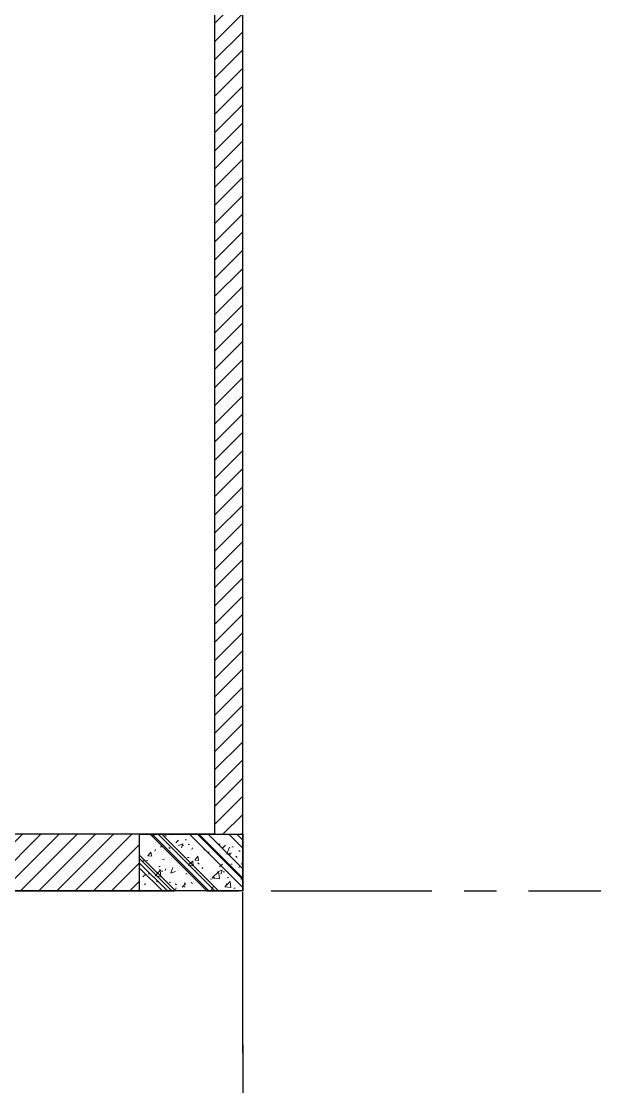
# Model space of a CAD drawing. Header units: millimetres. Extents: x -529861 to -223882, y -171969 to 61504.
# Drawn here: x -425392 to -423142, y -134237 to -130099 of the extents above; entities that cross this region are included whole.
import ezdxf

# ---------------------------------------------------------------- set-up
doc = ezdxf.new("R2010")
doc.units = ezdxf.units.MM
doc.header["$LTSCALE"] = 5000
doc.linetypes.add('CENTER', pattern=[2, 1.25, -0.25, 0.25, -0.25])
doc.layers.get('Defpoints').update_dxf_attribs({"color": 143})
for name, color, linetype, lineweight in [('A-WALL-CUT-1', 10, 'Continuous', 25), ('A-WALL-PATT-1', 8, 'Continuous', 5), ('KC-COT-HATCH', 13, 'Continuous', 15), ('KC-COT-NETCAT', 2, 'Continuous', 30), ('S-COLS-CUT', 1, 'Continuous', 25), ('S-COLS-PROJECTION', 7, 'Continuous', 9), ('S-COLS-PROJECTION-1', 7, 'Continuous', 25), ('S-COLS-PROJECTION-2', 7, 'Continuous', 5)]:
    doc.layers.add(name, color=color, linetype=linetype, lineweight=lineweight)
for name, color, linetype in [('KC ICC-COTVACH', 3, 'Continuous'), ('KCS_AXIS', 18, 'CENTER'), ('KCS_BORDER', 3, 'Continuous'), ('KCS_DIM', 1, 'Continuous')]:
    doc.layers.add(name, color=color, linetype=linetype)
doc.styles.add('s-text', font='vnsimli.shx', dxfattribs={"width": 0.7})
doc.dimstyles.new('1-100s', dxfattribs={"dimtxt": 200, "dimasz": 100, "dimexe": 60, "dimexo": 0, "dimgap": 50, "dimtad": 1, "dimdec": 0, "dimzin": 0, "dimdsep": 46, "dimtxsty": 's-text', "dimblk1": 'ARCHTICK', "dimblk2": 'ARCHTICK', "dimsah": 1, "dimcen": 80, "dimdle": 60, "dimclrd": 9, "dimclre": 9, "dimclrt": 2, "dimadec": 0, "dimazin": 0, "dimtfac": 0.0001, "dimtdec": 0, "dimtix": 1, "dimtmove": 1, "dimatfit": 3, "dimldrblk": 'ARCHTICK', "dimfxl": 200, "dimtolj": 1, "dimtzin": 0, "dimarcsym": 0})
pattern_1 = [(45, (-431142.4459129687, -134486.6469208683), (-35.35533905932738, 35.35533905932738), [])]

# ---------------------------------------------------------------- blocks, each defined once
blk = doc.blocks.new('HBH_STR_COLUMN_REC - 220x400mm-1335057-MẶT BẰNG ĐỊNH VỊ CỬA TẦNG 3')
at = {"layer": 'S-COLS-CUT'}
for p, q in [((-110.0000000000001, 200), (109.9999999999998, 200)), ((-110.0000000000001, -199.9999999999999), (-110.0000000000001, 200)), ((109.9999999999998, 200), (109.9999999999998, -199.9999999999999)), ((109.9999999999998, -199.9999999999999), (-110.0000000000001, -199.9999999999999))]:
    blk.add_line(p, q, dxfattribs=at)
blk = doc.blocks.new('_ArchTick')
at = {"color": 0, "linetype": 'ByBlock', "const_width": 0.15}
blk.add_lwpolyline([(-0.5, -0.5), (0.5, 0.5)], dxfattribs=at)
blk = doc.blocks.new('*D1159')
at = {"layer": 'Defpoints', "color": 0, "ltscale": 1500, "transparency": 16777216}
for p in [(-30105.34346586285, -46735.67500054729), (-23605.34346586303, -46735.67500054729), (-23605.34346586303, -48211.66461847498)]:
    blk.add_point(p, dxfattribs=at)
at = {"layer": 'KCS_DIM', "color": 9, "lineweight": -2, "ltscale": 1500, "transparency": 16777216}
for p, q in [((-30105.34346586285, -46735.67500054729), (-30105.34346586285, -48271.66461847498)), ((-23605.34346586303, -46735.67500054729), (-23605.34346586303, -48271.66461847498)), ((-30165.34346586285, -48211.66461847498), (-23545.34346586303, -48211.66461847498))]:
    blk.add_line(p, q, dxfattribs=at)
at = {"layer": 'KCS_DIM', "color": 9, "lineweight": -2, "ltscale": 1500, "transparency": 16777216, "xscale": 100, "yscale": 100, "zscale": 100, "rotation": 180}
blk.add_blockref('_ArchTick', (-30105.34346586285, -48211.66461847498), dxfattribs=at)
at = {"layer": 'KCS_DIM', "color": 9, "lineweight": -2, "ltscale": 1500, "transparency": 16777216, "xscale": 100, "yscale": 100, "zscale": 100}
blk.add_blockref('_ArchTick', (-23605.34346586303, -48211.66461847498), dxfattribs=at)
at = {"layer": 'KCS_DIM', "color": 2, "ltscale": 1500, "transparency": 16777216, "insert": (-26855.34346586294, -48061.66461847498), "char_height": 200, "attachment_point": 5, "style": 's-text'}
blk.add_mtext('\\A1;6500', dxfattribs=at)
blk = doc.blocks.new('*U935')
at = {"layer": 'KC-COT-HATCH'}
h = blk.add_hatch(dxfattribs=at)
h.set_pattern_fill('CHAU-02', color=256, scale=30, pattern_type=2)
h.set_pattern_definition([(49.99999999999999, (-758.4432547455838, -466.9000352710326), (215.178054780226, -18.82564049477853), [22.5, -247.5]), (355, (-758.4432547455838, -466.9000352710326), (-41.6254000839, 225.6576401100035), [18, -198]), (100.4514, (-740.5117507455836, -468.4688372710326), (173.5528145142065, 206.8318626182861), [19.122057, -210.3426336]), (46.18420000000001, (-758.4432547455838, -406.9000352710326), (320.1723145876933, -49.65570429870542), [33.75, -371.25]), (96.6356, (-731.7622312455837, -411.0380273710326), (280.398811664611, 292.2353612701325), [28.6830864, -315.5139]), (351.1842, (-758.4432547455838, -406.9000352710326), (280.3985835400882, 292.2355802775974), [27, -297]), (21, (-728.4432547455838, -421.9000352710326), (179.0721156355385, -120.7856671996016), [22.5, -247.5]), (226, (-728.4432547455838, -421.9000352710326), (201.5646367418057, -109.6619427481773), [17.99999999999997, -197.9999999999998]), (71.4514, (-713.5205848455837, -431.9655170710327), (252.066788574447, 96.75914901298572), [19.122057, -210.3426336]), (67.5, (-758.4432547455838, -466.9000352710326), (-46.77485499136161, 88.31233855207942), [0, -195.6, 0, -201, 0, -198.75]), (4.500000000000006, (-758.4432547455838, -466.9000352710326), (85.00527716362008, 114.0309565615238), [0, -114.6, 0, -191.1, 0, -75.75]), (327.5, (-825.3432547455836, -466.9000352710326), (160.1467308517227, -6.766461520313927), [0, -75, 0, -234, 0, -310.5]), (317.5, (-855.3432547455836, -466.9000352710326), (174.9558508027159, 30.03149469969532), [0, -97.5, 0, -155.4, 0, -220.5]), (315, (-758.4432547455838, -466.9000352710326), (90.15611460128481, 90.15611460128481), []), (315, (-758.4432547455838, -430.1500352710326), (90.15611460128481, 90.15611460128481), [])])
h.paths.add_polyline_path([(-110.0000000000002, 200.0000000000001), (-110.0000000000002, -199.9999999999999), (109.9999999999998, -199.9999999999999), (109.9999999999998, 200.0000000000001)])
at = {"layer": 'KC-COT-NETCAT'}
blk.add_lwpolyline([(-110.0000000000002, -199.9999999999999), (109.9999999999998, -199.9999999999999), (109.9999999999998, 200.0000000000001), (-110.0000000000002, 200.0000000000001)], close=True, dxfattribs=at)
blk = doc.blocks.new('2-LUOI TRUC')
at = {"layer": 'KCS_AXIS', "ltscale": 0.1}
for p, q in [((-23605.34346586291, -46766.54382074761), (-23605.34346586291, -33447.5459575562)), ((-31495.34346586291, -46137.54595751589), (-22215.34346586291, -46137.54595751589))]:
    blk.add_line(p, q, dxfattribs=at)
at = {"layer": 'KCS_DIM', "ltscale": 1500}
dim = blk.add_linear_dim(base=(-23605.34346586303, -48211.66461847498), p1=(-30105.34346586285, -46735.67500054729), p2=(-23605.34346586303, -46735.67500054729), dimstyle='1-100s', dxfattribs=at)
dim.commit()
dim.dimension.update_dxf_attribs({"geometry": '*D1159', "text_midpoint": (-26855.34346586294, -48061.66461847498)})
blk = doc.blocks.new('2-MBC')
at = {"layer": 'KC ICC-COTVACH', "xscale": -1.000000000000001, "rotation": 90}
blk.add_blockref('*U935', (6189.999999999942, 4.030880518257618e-08), dxfattribs=at)
at = {"layer": 'KCS_AXIS'}
blk.add_blockref('2-LUOI TRUC', (29995.34346586291, 46027.5459575562), dxfattribs=at)

msp = doc.modelspace()

# ---------------------------------------------------------------- hatches: boundary and pattern name
at = {"layer": 'A-WALL-PATT-1'}
h = msp.add_hatch(dxfattribs=at)
h.set_pattern_fill('FP_2', color=256, style=0, pattern_type=2)
h.set_pattern_definition(pattern_1)
h.paths.add_polyline_path([(-424642.445920255, -133256.647040961), (-424532.445920255, -133256.647040961), (-424532.445920255, -129426.647040961), (-424642.445920255, -129426.647040961), (-424642.445920255, -133241.647040961)])
h = msp.add_hatch(dxfattribs=at)
h.set_pattern_fill('FP_2', color=256, style=0, pattern_type=2)
h.set_pattern_definition(pattern_1)
h.paths.add_polyline_path([(-425555.2189135885, -133476.647040961), (-424932.4459202547, -133476.647040961), (-424932.4459202547, -133256.647040961), (-425732.445920255, -133256.647040961), (-425732.445920255, -133476.647040961), (-425672.2714279714, -133476.647040961)])
h.paths.add_polyline_path([(-427896.2692012462, -133476.647040961), (-427732.445920255, -133476.647040961), (-427732.445920255, -133256.647040961), (-428712.445920255, -133256.647040961), (-428712.445920255, -133476.647040961), (-428013.3217156291, -133476.647040961)])
at = {"layer": 'S-COLS-PROJECTION-2'}
h = msp.add_hatch(dxfattribs=at)
h.set_pattern_fill('FP_1', color=256, style=0, pattern_type=2)
h.set_pattern_definition([(49.99999999999999, (-431142.4459129687, -134486.6469208683), (182.184668996004, -15.93908553890309), [19.05, -209.55]), (355, (-431142.4459129687, -134486.6469208683), (-35.24242749778777, 191.0566080198829), [15.24, -167.64]), (100.451, (-431127.2639129687, -134487.9749208683), (146.9425016659592, 175.1166878202919), [16.19, -178.09]), (46.184, (-431142.4459129687, -134435.8469208684), (271.0788941350689, -42.04327417683035), [28.575, -314.325]), (96.63599999999998, (-431119.8559129687, -134439.3499208683), (237.4025071042102, 247.4272132782395), [24.28499999999998, -267.1349999999996]), (351.184, (-431142.4459129687, -134435.8469208684), (237.404605813934, 247.4251178605976), [22.86, -251.46]), (21, (-431117.0459129688, -134448.5469208683), (151.6148798353833, -102.2655185167625), [19.05, -209.55]), (226, (-431117.0459129688, -134448.5469208683), (170.6576495867728, -92.84730906988236), [15.23999999999998, -167.6399999999997]), (71.45100000000001, (-431104.4109129687, -134457.0689208683), (213.4170626943636, 81.92136778588423), [16.19, -178.09]), (67.5, (-431142.4459129687, -134486.6469208683), (-39.60297187194581, 74.77100506820722), [6.706, -158.902, 6.706, -163.474, -168.275]), (67.5, (-431142.4459129687, -134486.6469208683), (-39.60297187194581, 74.77100506820722), [-335.788, 6.706, -161.569]), (4.500000000000007, (-431142.4459129687, -134486.6469208683), (71.97091958991243, 96.54639358040444), [6.706, -90.322, 6.706, -155.092, -64.135]), (4.500000000000007, (-431142.4459129687, -134486.6469208683), (71.97091958991243, 96.54639358040444), [-258.826, 6.706, -57.42899999999999]), (327.5, (-431199.0879129687, -134486.6469208683), (135.5904877069497, -5.7289126709626), [6.706, -56.794, 6.706, -191.414, -262.89]), (327.5, (-431199.0879129687, -134486.6469208683), (135.5904877069497, -5.7289126709626), [-261.62, 6.706, -256.184]), (317.5, (-431224.4879129687, -134486.6469208683), (148.1288864750833, 25.42676126941608), [6.706, -75.844, 6.706, -124.866, -186.69]), (317.5, (-431224.4879129687, -134486.6469208683), (148.1288864750833, 25.42676126941608), [-214.122, 6.706, -179.984]), (315, (-431142.4459129687, -134486.6469208683), (76.33217702908782, 76.33217702908782), []), (315, (-431142.4459129687, -134455.5319208684), (76.33217702908782, 76.33217702908782), [])])
h.paths.add_polyline_path([(-424532.4459202547, -133476.647040961), (-424532.4459202547, -133256.647040961), (-424932.4459202547, -133256.647040961), (-424932.4459202547, -133476.647040961)])

# ---------------------------------------------------------------- linework, layer by layer
at = {"layer": 'A-WALL-CUT-1'}
for p, q in [((-424642.445920255, -129426.647040961), (-424642.445920255, -133256.647040961)), ((-424532.445920255, -133256.647040961), (-424532.445920255, -129426.647040961)), ((-424642.445920255, -133256.647040961), (-425732.445920255, -133256.647040961)), ((-424532.445920255, -133476.647040961), (-425732.445920255, -133476.647040961))]:
    msp.add_line(p, q, dxfattribs=at)
at = {"layer": 'S-COLS-CUT'}
msp.add_line((-424532.4459202547, -133476.647040961), (-424532.4459202547, -133256.647040961), dxfattribs=at)
at = {"layer": 'S-COLS-PROJECTION'}
for p, q in [((-424532.4459202547, -133256.647040961), (-424932.4459202547, -133256.647040961)), ((-424932.4459202547, -133256.647040961), (-424932.4459202547, -133476.647040961)), ((-424932.4459202547, -133476.647040961), (-424532.4459202547, -133476.647040961))]:
    msp.add_line(p, q, dxfattribs=at)

# ---------------------------------------------------------------- block references
at = {"layer": 'KCS_BORDER', "ltscale": 1500}
msp.add_blockref('2-MBC', (-430922.4459202545, -133366.6470410013), dxfattribs=at)
at = {"layer": 'S-COLS-PROJECTION-1', "rotation": 89.9999999999999}
msp.add_blockref('HBH_STR_COLUMN_REC - 220x400mm-1335057-MẶT BẰNG ĐỊNH VỊ CỬA TẦNG 3', (-424732.4459202547, -133366.647040961), dxfattribs=at)

doc.saveas('drawing.dxf')
